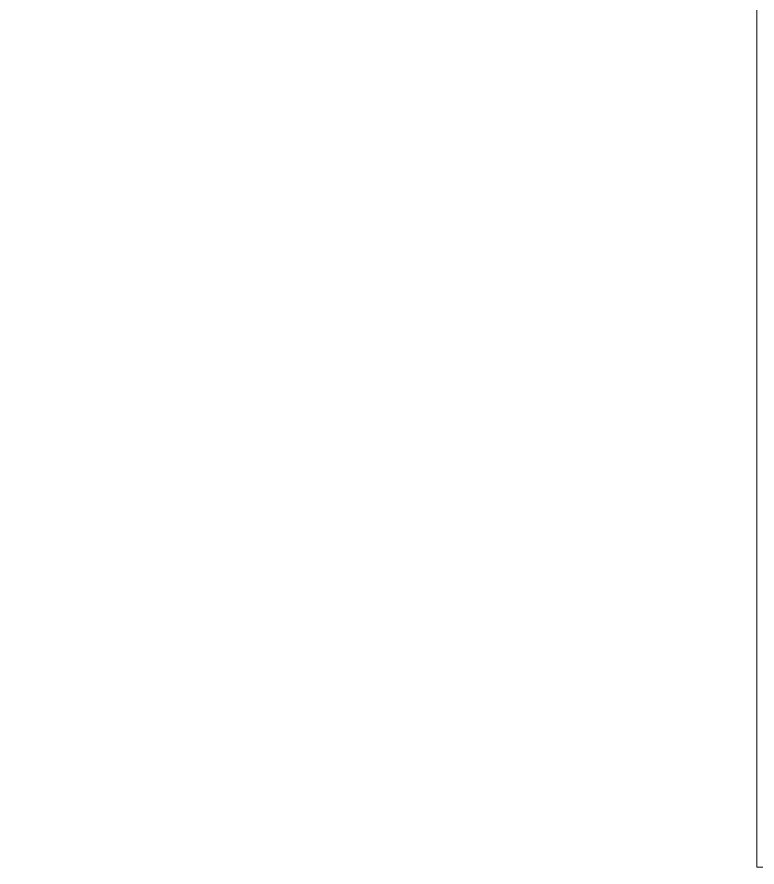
# Model space of a CAD drawing. Header units: millimetres. Extents: x -1178 to 415037, y -3506 to 42334.
# Drawn here: x 86550.4 to 86618.4, y 13400 to 13478.1 of the extents above; entities that cross this region are included whole.
import ezdxf

# ---------------------------------------------------------------- set-up
doc = ezdxf.new("R2010")
doc.units = ezdxf.units.MM
doc.layers.add('A-DOOR-1', color=7, linetype='Continuous', lineweight=5, true_color=0xc0c0c0)
doc.layers.add('A-DOOR-FRAM-1', color=7, linetype='Continuous', lineweight=5, true_color=0xc0c0c0)
doc.layers.add('I-WALL', color=7, linetype='Continuous', lineweight=5)

# ---------------------------------------------------------------- blocks, each defined once
blk = doc.blocks.new('110_Дверь_СКБ_1Ст - д-18 700x2100h_Технический шкаф ЭОМ и СС-23257539-Объем проектирования 1 этажа')
at = {"layer": 'A-DOOR-FRAM-1'}
for p, q in [((362.5, 100), (337.5, 100)), ((362.5, 20), (362.5, 100))]:
    blk.add_line(p, q, dxfattribs=at)

msp = doc.modelspace()

# ---------------------------------------------------------------- hatches: boundary and pattern name
at = {"layer": 'I-WALL'}
h = msp.add_hatch(dxfattribs=at)
h.set_pattern_fill('FP_23', color=256, style=0, pattern_type=2)
h.set_pattern_definition([(135, (0, 0), (-141.42136, -141.42136), [])])
h.paths.add_polyline_path([(88388.923, 13400), (88410, 13400), (88410, 13600), (88200, 13600), (88200, 13400), (88380, 13400)])
h.paths.add_polyline_path([(87357.391, 13400), (87500, 13400), (87500, 13600), (87318.399, 13600), (87318.399, 13400)])
h.paths.add_polyline_path([(86470, 13400), (86618.399, 13400), (86618.399, 13600), (86090, 13600), (86090, 13400), (86325.859, 13400)])
h.paths.add_polyline_path([(84750, 13400), (85140, 13400), (85140, 13600), (84700, 13600), (84700, 13400), (84724.306, 13400)])

# ---------------------------------------------------------------- block references
at = {"layer": 'A-DOOR-1', "rotation": 180}
msp.add_blockref('110_Дверь_СКБ_1Ст - д-18 700x2100h_Технический шкаф ЭОМ и СС-23257539-Объем проектирования 1 этажа', (86980.899, 13500), dxfattribs=at)

doc.saveas('drawing.dxf')
